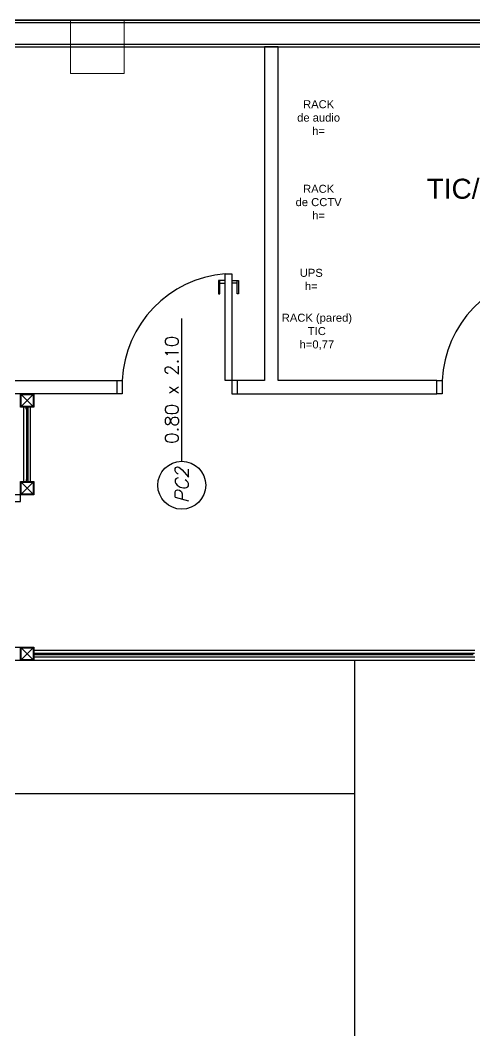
# Model space of a CAD drawing. Header units: millimetres. Extents: x 2698011 to 2856548, y 1019778 to 1210064.
# Drawn here: x 2748351 to 2751756, y 1165436 to 1173011 of the extents above; entities that cross this region are included whole.
import ezdxf
from ezdxf.enums import TextEntityAlignment as Align

# ---------------------------------------------------------------- set-up
doc = ezdxf.new("R2010")
doc.units = ezdxf.units.MM
doc.linetypes.add('CONTINUA', pattern=[0])
doc.linetypes.add('HIDDEN2', pattern=[4.7625, 3.175, -1.5875])
for name, color, linetype in [('.REVOQUE', 9, 'Continuous'), ('1- MUROS', 9, 'Continuous'), ('A-Aberturas', 9, 'Continuous'), ('Arq. Mamparas metálicas', 9, 'Continuous'), ('DURLOCK', 9, 'Continuous'), ('GRADIL', 9, 'Continuous'), ('LOTES', 9, 'Continuous'), ('M-Mampara', 9, 'CONTINUA'), ('Mampostería', 9, 'Continuous'), ('nombre de locales', 9, 'Continuous'), ('nomenclatura de aberturas', 9, 'Continuous'), ('piso', 9, 'Continuous'), ('Textos', 9, 'Continuous')]:
    doc.layers.add(name, color=color, linetype=linetype)
doc.layers.add('PILAR_REF', color=9, linetype='Continuous', lineweight=0)
doc.styles.add('_ROMANS', font='ROMANS.SHX')
doc.styles.add('_Romans Obl', font='ROMANS.SHX', dxfattribs={"oblique": 15})
doc.styles.add('arial', font='arial.ttf')
doc.styles.get("Standard").update_dxf_attribs({"font": 'arial.ttf'})

# ---------------------------------------------------------------- blocks, each defined once
blk = doc.blocks.new('A$C1FB93DB3')
at = {"layer": 'LOTES', "ltscale": 3}
blk.add_line((-5.1149, -15.5849), (-13.3985, -100.6673), dxfattribs=at)
blk = doc.blocks.new('A$C41334740')
at = {"linetype": 'ByBlock'}
for points, elevation in [([(0.01, 0.8), (0.05, 0.8), (0.05, 0.9), (0.05, 0.9), (0.05, 0.9), (0.01, 0.9)], 41.5944), ([(0.91, 0.8), (0.87, 0.8), (0.87, 0.9), (0.87, 0.9), (0.87, 0.9), (0.91, 0.9)], 41.5948), ([(0.05, 0.05), (0, 0.05), (0, 0.15), (0.01, 0.15), (0.01, 0.05)], 41.5944), ([(0.1, 0.05), (0.15, 0.05), (0.15, 0.15), (0.14, 0.15), (0.14, 0.05)], 41.5944), ([(0.01, 0.07), (0.05, 0.07)], 41.5944), ([(0.14, 0.07), (0.1, 0.07)], 41.5944)]:
    blk.add_lwpolyline(points, dxfattribs=dict(at, elevation=elevation))
at = {"linetype": 'ByBlock', "elevation": 41.5944}
blk.add_lwpolyline([(0.05, 0), (0.05, 0.8), (0.1, 0.8), (0.1, 0)], close=True, dxfattribs=at)
at = {"linetype": 'ByBlock'}
blk.add_arc((0.0325, 0.8371, 41.5952), 0.8383, 274.61539, 357.46275, dxfattribs=at)
blk = doc.blocks.new('cot abert izq')
blk.add_line((0.359, 0), (2.501, 0))
blk.add_circle((0, 0), 0.359)
at = {"style": '_ROMANS'}
for tag, p in [('DIM', (1.43, 0.05)), ('ANT', (1.43, -0.25))]:
    blk.add_attdef(tag, text='', height=0.2, rotation=360, dxfattribs=at).set_placement(p, align=Align.CENTER)
at = {"style": '_Romans Obl', "oblique": 15}
blk.add_attdef('ABERTURA', text='', height=0.2, rotation=360, dxfattribs=at).set_placement((0, 0), align=Align.MIDDLE_CENTER)

msp = doc.modelspace()

# ---------------------------------------------------------------- linework, layer by layer
at = {"layer": '.REVOQUE'}
msp.add_lwpolyline([(2741975.849, 1172810.659), (2762493.242, 1172810.676), (2762493.082, 1173010.339), (2741825.849, 1173010.659), (2741825.849, 1170210.659), (2741975.849, 1170210.659)], close=True, dxfattribs=at)
at = {"layer": '1- MUROS', "elevation": -0.018}
msp.add_lwpolyline([(2751472.906, 1170210.677), (2751472.914, 1170310.677), (2750282.028, 1170310.659), (2750282.028, 1172810.813), (2750182.028, 1172810.813), (2750182.028, 1170310.659), (2749975.391, 1170310.659), (2749975.39, 1170210.659), (2751472.906, 1170210.677)], dxfattribs=at)
at = {"layer": 'A-Aberturas', "linetype": 'ByBlock'}
for p, q in [((2748448.25, 1170115.649), (2748358.25, 1170205.659)), ((2748448.25, 1170205.659), (2748358.25, 1170115.659)), ((2748448.25, 1170115.649), (2748358.25, 1170205.659)), ((2748448.25, 1170205.659), (2748358.25, 1170115.659)), ((2748448.253, 1169456.984), (2748358.254, 1169546.995)), ((2748448.254, 1169546.995), (2748358.254, 1169456.995)), ((2748448.253, 1169456.984), (2748358.254, 1169546.995)), ((2748448.254, 1169546.995), (2748358.254, 1169456.995)), ((2748448.135, 1168215.574), (2748358.135, 1168305.584)), ((2748448.135, 1168305.584), (2748358.135, 1168215.584)), ((2748448.135, 1168215.574), (2748358.135, 1168305.584)), ((2748448.135, 1168305.584), (2748358.135, 1168215.584))]:
    msp.add_line(p, q, dxfattribs=at)
at = {"layer": 'A-Aberturas'}
msp.add_line((2748353.135, 1168280.323), (2748353.135, 1168230.323), dxfattribs=at)
msp.add_line((2748353.135, 1168280.323), (2748353.135, 1168230.323), dxfattribs=at)
msp.add_line((2748353.135, 1168280.323), (2748353.135, 1168230.323), dxfattribs=at)
msp.add_line((2748353.135, 1168280.323), (2748353.135, 1168230.323), dxfattribs=at)
at = {"layer": 'A-Aberturas', "linetype": 'ByBlock'}
for points in [[(2748410.75, 1170110.659), (2748410.75, 1170108.159), (2748398.25, 1170108.159), (2748398.25, 1170095.659), (2748395.75, 1170095.659), (2748395.75, 1170110.659), (2748410.75, 1170110.659)], [(2748410.75, 1170110.659), (2748410.75, 1170108.159), (2748398.25, 1170108.159), (2748398.25, 1170095.659), (2748395.75, 1170095.659), (2748395.75, 1170110.659), (2748410.75, 1170110.659)], [(2748410.751, 1169551.995), (2748410.751, 1169554.495), (2748398.251, 1169554.495), (2748398.251, 1169566.995), (2748395.751, 1169566.995), (2748395.751, 1169551.995), (2748410.751, 1169551.995)], [(2748453.135, 1168268.028), (2748455.635, 1168268.028), (2748455.635, 1168255.528), (2748468.135, 1168255.528), (2748468.135, 1168253.028), (2748453.135, 1168253.028), (2748453.135, 1168268.028)], [(2748453.135, 1168268.028), (2748455.635, 1168268.028), (2748455.635, 1168255.528), (2748468.135, 1168255.528), (2748468.135, 1168253.028), (2748453.135, 1168253.028), (2748453.135, 1168268.028)]]:
    msp.add_lwpolyline(points, dxfattribs=at)
at = {"layer": 'Arq. Mamparas metálicas'}
for points in [[(2748453.25, 1170210.659), (2748453.25, 1170110.659), (2748353.25, 1170110.659), (2748353.25, 1170210.659)], [(2748453.25, 1170210.659), (2748453.25, 1170110.659), (2748353.25, 1170110.659), (2748353.25, 1170210.659)], [(2748448.25, 1170205.659), (2748448.25, 1170115.659), (2748358.25, 1170115.659), (2748358.25, 1170205.659)], [(2748448.25, 1170205.659), (2748448.25, 1170115.659), (2748358.25, 1170115.659), (2748358.25, 1170205.659)], [(2748448.25, 1170205.659), (2748448.25, 1170115.659), (2748358.25, 1170115.659), (2748358.25, 1170205.659)], [(2748448.25, 1170205.659), (2748448.25, 1170115.659), (2748358.25, 1170115.659), (2748358.25, 1170205.659)], [(2748453.254, 1169551.995), (2748453.254, 1169451.995), (2748353.254, 1169451.995), (2748353.254, 1169551.995)], [(2748453.254, 1169551.995), (2748453.254, 1169451.995), (2748353.254, 1169451.995), (2748353.254, 1169551.995)], [(2748448.253, 1169546.995), (2748448.253, 1169456.995), (2748358.253, 1169456.995), (2748358.253, 1169546.995)], [(2748448.253, 1169546.995), (2748448.253, 1169456.995), (2748358.253, 1169456.995), (2748358.253, 1169546.995)], [(2748448.254, 1169546.995), (2748448.254, 1169456.995), (2748358.254, 1169456.995), (2748358.254, 1169546.995)], [(2748448.254, 1169546.995), (2748448.254, 1169456.995), (2748358.254, 1169456.995), (2748358.254, 1169546.995)], [(2748353.25, 1169401.995), (2748353.25, 1169451.995), (2748303.25, 1169451.995), (2748303.25, 1169401.995)], [(2748453.135, 1168310.584), (2748453.135, 1168210.584), (2748353.135, 1168210.584), (2748353.135, 1168310.584)], [(2748453.135, 1168310.584), (2748453.135, 1168210.584), (2748353.135, 1168210.584), (2748353.135, 1168310.584)], [(2748448.135, 1168305.584), (2748448.135, 1168215.584), (2748358.135, 1168215.584), (2748358.135, 1168305.584)], [(2748448.135, 1168305.584), (2748448.135, 1168215.584), (2748358.135, 1168215.584), (2748358.135, 1168305.584)], [(2748448.135, 1168305.584), (2748448.135, 1168215.584), (2748358.135, 1168215.584), (2748358.135, 1168305.584)], [(2748448.135, 1168305.584), (2748448.135, 1168215.584), (2748358.135, 1168215.584), (2748358.135, 1168305.584)]]:
    msp.add_lwpolyline(points, close=True, dxfattribs=at)
at = {"layer": 'DURLOCK'}
msp.add_lwpolyline([(2749075.416, 1170210.659), (2747731.085, 1170210.659), (2747731.085, 1170310.659), (2749075.416, 1170310.659)], close=True, dxfattribs=at)
at = {"layer": 'GRADIL'}
for p, q in [((2748378.277, 1169551.995), (2748378.272, 1170110.659)), ((2748428.277, 1169551.995), (2748428.272, 1170110.659)), ((2751757.588, 1168285.663), (2748453.135, 1168285.55)), ((2751757.588, 1168235.663), (2748453.135, 1168235.55))]:
    msp.add_line(p, q, dxfattribs=at)
at = {"layer": 'GRADIL', "linetype": 'ByBlock'}
for p, q in [((2748398.25, 1170106.406), (2748398.278, 1169564.495)), ((2748408.261, 1170108.159), (2748408.278, 1169554.495)), ((2748455.635, 1168265.539), (2751755.088, 1168265.664)), ((2748457.389, 1168255.528), (2751745.088, 1168255.663))]:
    msp.add_line(p, q, dxfattribs=at)
at = {"layer": 'M-Mampara', "linetype": 'HIDDEN2'}
msp.add_arc((2748348.005, 1169462.004), 1151.431, 182.9802054, 270.2552658, dxfattribs=at)
at = {"layer": 'Mampostería'}
msp.add_lwpolyline([(2741955.849, 1172830.659), (2762493.146, 1172830.676), (2762493.018, 1172990.34), (2741845.849, 1172990.659), (2741845.849, 1170230.659), (2741955.849, 1170230.659)], close=True, dxfattribs=at)
at = {"layer": 'PILAR_REF'}
msp.add_lwpolyline([(2748728.259, 1173010.659), (2749128.261, 1173010.659), (2749128.261, 1172610.659), (2748728.259, 1172610.659)], close=True, dxfattribs=at)
at = {"layer": 'piso'}
for p, q in [((2751757.588, 1168210.69), (2742225.849, 1168210.69)), ((2750857.584, 1159585.764), (2750857.584, 1168210.659)), ((2750857.584, 1167210.7), (2741825.849, 1167210.7))]:
    msp.add_line(p, q, dxfattribs=at)
msp.add_lwpolyline([(2741825.849, 1173010.659), (2827310.525, 1173010.659), (2827513.494, 1071926.241), (2741825.849, 1096710.659), (2741825.849, 1173010.659)], dxfattribs=at)

# ---------------------------------------------------------------- block references
at = {"xscale": 1000, "yscale": 1000, "zscale": 1000, "rotation": 275.5607761118083}
msp.add_blockref('A$C1FB93DB3', (2843317.747, 1169430.057), dxfattribs=at)
at = {"layer": 'A-Aberturas', "extrusion": (0, 0, -1), "xscale": -999.9999999999999, "yscale": 1000, "zscale": -999.9999999999999, "rotation": 180.001140606998}
for p in [(-2749985.421, 1171110.641, 41594.803), (-2752382.919, 1171110.659, 41594.39)]:
    msp.add_blockref('A$C41334740', p, dxfattribs=at)
at = {"layer": 'nomenclatura de aberturas'}
ref = msp.add_blockref('cot abert izq', (2749561.228, 1169524.872), dxfattribs=dict(at, xscale=500.0000000000088, yscale=500.0000000000088, zscale=500.0000000000088, rotation=90.00001073071637))
ref.add_attrib('ABERTURA', 'PC2', dxfattribs={"layer": '0', "color": 2, "height": 100, "rotation": 90.0000107, "style": '_Romans Obl', "oblique": 15}).set_placement((2749561.228, 1169524.872, 0), align=Align.MIDDLE_CENTER)
ref.add_attrib('DIM', '0.80 x 2.10', dxfattribs={"layer": '0', "color": 2, "height": 100, "rotation": 90.0000107, "style": '_ROMANS'}).set_placement((2749536.227, 1170240, 0), align=Align.CENTER)

# ---------------------------------------------------------------- texts
at = {"layer": 'nombre de locales'}
msp.add_text('TIC/CCTV', height=150, dxfattribs=at).set_placement((2751396.147, 1171672.594))
at = {"layer": 'Textos', "char_height": 60, "attachment_point": 8, "style": 'arial'}
for s, insert in [('RACK\\Pde audio\\Ph= ', (2750586.289, 1172150.74, 17660.659)), ('RACK\\Pde CCTV\\Ph=', (2750586.289, 1171517.045, 17660.659)), ('UPS\\Ph=', (2750531.406, 1170987.323, 17660.659)), ('RACK (pared)\\PTIC\\Ph=0,77', (2750573.39, 1170539.5, 17660.659))]:
    msp.add_mtext(s, dxfattribs=dict(at, insert=insert))

doc.saveas('drawing.dxf')
